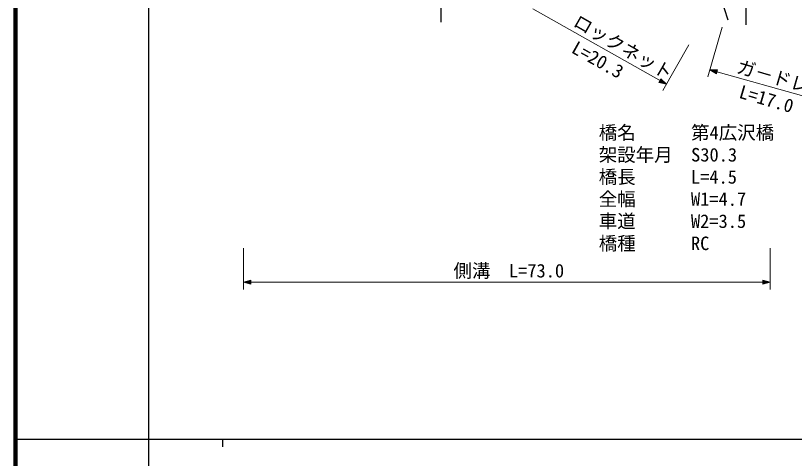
# Model space of a CAD drawing. Units: millimetres, scale not verified. Extents: x 40000 to 680000, y 20000 to 380000.
# Drawn here: x 40000 to 145468, y 202409 to 262403 of the extents above; entities that cross this region are included whole.
import ezdxf
from ezdxf.enums import TextEntityAlignment as Align

# ---------------------------------------------------------------- set-up
doc = ezdxf.new("R2010")
doc.units = ezdxf.units.MM
doc.header["$LTSCALE"] = 1000
for name, color, linetype, lineweight in [('S-BGD', 7, 'Continuous', 25), ('S-STR-HTXT', 7, 'Continuous', 13), ('S-STR-STRC', 7, 'Continuous', 25), ('S-TTL', 2, 'Continuous', 140), ('S-TTL-BAND', 7, 'Continuous', 25)]:
    doc.layers.add(name, color=color, linetype=linetype, lineweight=lineweight)
doc.styles.add('ＭＳ ゴシック', font='')
doc.styles.get('ＭＳ ゴシック').set_extended_font_data('MS Gothic')

msp = doc.modelspace()

# ---------------------------------------------------------------- linework, layer by layer
at = {"layer": 'S-BGD'}
for points in [[(117776, 281767), (119999, 280075), (122196, 278274), (124878, 275889), (127626, 273586), (129164, 272317), (130738, 270871), (132142, 269454), (133588, 267829), (134296, 266869), (134902, 265852), (135495, 264591), (135956, 263377), (136464, 261836)], [(133333, 272716), (135276, 271255), (137264, 269578), (137675, 268995), (138026, 268282), (138386, 267205), (138653, 266036), (138822, 264858), (138908, 263503), (138884, 261130)]]:
    msp.add_lwpolyline(points, dxfattribs=at)
at = {"layer": 'S-STR-HTXT'}
for p, q in [((110057, 263305), (128124, 253104)), ((135676, 260831), (133763, 254102)), ((127629, 252242), (131176, 258432)), ((134035, 255057), (150775, 250368)), ((134035, 255057), (135073, 255055)), ((134921, 254520), (134035, 255057)), ((134304, 254982), (135013, 254990)), ((134904, 254608), (134304, 254982)), ((134458, 254939), (134953, 254924)), ((134887, 254695), (134458, 254939)), ((134689, 254874), (134892, 254858)), ((134871, 254782), (134689, 254874)), ((134892, 254858), (134871, 254782)), ((134953, 254924), (134887, 254695)), ((135013, 254990), (134904, 254608)), ((135073, 255055), (134921, 254520)), ((127116, 253354), (127393, 253837)), ((128124, 253104), (127116, 253354)), ((127191, 253403), (127388, 253748)), ((127880, 253242), (127191, 253403)), ((127265, 253452), (127383, 253659)), ((127741, 253320), (127265, 253452)), ((127339, 253502), (127379, 253571)), ((127533, 253438), (127339, 253502)), ((127379, 253571), (127533, 253438)), ((127383, 253659), (127741, 253320)), ((127388, 253748), (127880, 253242)), ((127393, 253837), (128124, 253104)), ((70853, 230909), (70853, 225291)), ((142178, 225291), (142178, 230909)), ((70853, 226284), (71852, 226561)), ((70853, 226284), (142178, 226284)), ((71852, 226006), (70853, 226284)), ((71132, 226284), (71812, 226482)), ((71812, 226085), (71132, 226284)), ((71292, 226284), (71772, 226403)), ((71772, 226164), (71292, 226284)), ((71532, 226284), (71732, 226323)), ((71732, 226244), (71532, 226284)), ((71732, 226323), (71732, 226244)), ((71772, 226403), (71772, 226164)), ((71812, 226482), (71812, 226085)), ((71852, 226561), (71852, 226006)), ((141178, 226006), (141178, 226561)), ((141178, 226561), (142178, 226284)), ((142178, 226284), (141178, 226006)), ((141218, 226085), (141218, 226482)), ((141218, 226482), (141898, 226284)), ((141898, 226284), (141218, 226085)), ((141258, 226164), (141258, 226403)), ((141258, 226403), (141738, 226284)), ((141738, 226284), (141258, 226164)), ((141298, 226244), (141298, 226323)), ((141298, 226323), (141498, 226284)), ((141498, 226284), (141298, 226244))]:
    msp.add_line(p, q, dxfattribs=at)
at = {"layer": 'S-STR-STRC'}
msp.add_line((97578, 263509), (97578, 261524), dxfattribs=at)
at = {"layer": 'S-TTL'}
msp.add_line((40000, 380000), (40000, 20000), dxfattribs=at)
at = {"layer": 'S-TTL-BAND'}
for p, q in [((58000, 370000), (58000, 20000)), ((40000, 205000), (579000, 205000)), ((68000, 205000), (68000, 204000))]:
    msp.add_line(p, q, dxfattribs=at)

# ---------------------------------------------------------------- texts
at = {"layer": 'S-STR-HTXT', "style": 'ＭＳ ゴシック'}
for s, rotation, p in [('ロックネット', 330.182, (115058, 260581)), ('L=20.3', 330.68, (114860, 256979)), ('ガ－ドレール', 343.913, (137358, 254163)), ('L=17.0', 343.714, (137688, 250757))]:
    msp.add_text(s, height=1833, rotation=rotation, dxfattribs=at).set_placement(p, align=Align.BOTTOM_LEFT)
for s, p in [('橋名\u3000\u3000\u3000第4広沢橋', (118971, 245083)), ('架設年月\u3000S30.3', (118971, 242083)), ('橋長      L=4.5', (118971, 239083)), ('全幅      W1=4.7', (118971, 236083)), ('車道      W2=3.5', (118971, 233083)), ('橋種      RC', (118971, 230083)), ('側溝\u3000L=73.0', (99300, 226375))]:
    msp.add_text(s, height=1833, dxfattribs=at).set_placement(p, align=Align.BOTTOM_LEFT)

doc.saveas('drawing.dxf')
